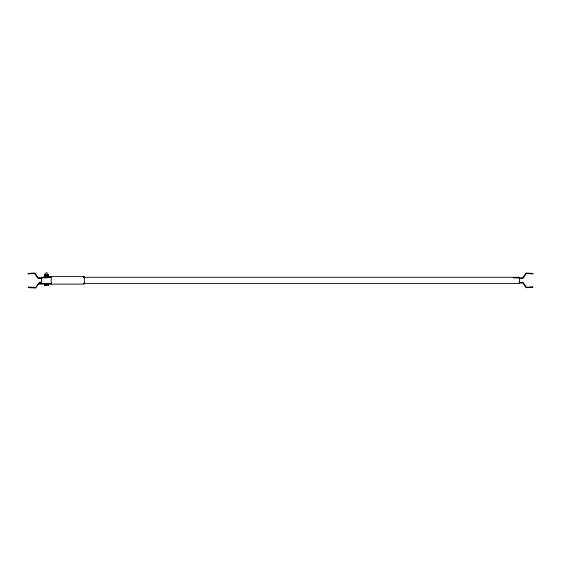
<?xml version="1.0" encoding="UTF-8"?>
<svg xmlns="http://www.w3.org/2000/svg" width="561" height="561" viewBox="0 0 561 561"><rect width="100%" height="100%" fill="white"/><g stroke="black" fill="none" stroke-linecap="round" stroke-linejoin="round"><path stroke-width="0.84" d="M44.684 285.43L44.684 284.125M44.684 276.622L44.684 274.757M48.295 276.622L48.295 274.757M51.226 283.01L51.226 284.125M84.304 283.01L84.304 284.125L38.443 284.125L35.652 288.017L28.204 287.611M45.588 274.757L44.684 274.925L48.295 274.925M48.295 276.454L44.684 276.461M45.588 285.43L44.684 285.261L48.295 285.261M28.05 273.41L35.062 273.039L38.008 277.765L47.762 277.87M28.092 273.964L34.516 273.452L38.015 278.361L41.977 278.424M532.908 286.748L526.484 287.267L523.154 282.456L519.198 282.288M532.95 287.302L525.938 287.681L523.09 283.123L519.114 282.849M44.06 276.622L84.304 276.622L84.304 283.571L83.638 283.571M44.06 277.176L51.226 277.176M83.638 277.176L84.304 277.176M51.086 277.288L41.451 277.288L41.451 283.403L51.086 283.403M83.484 277.288L519.549 277.288L519.549 283.403L83.484 283.403M513.238 277.87L522.607 277.87L525.938 273.039L532.95 273.41L532.908 273.964L526.484 273.452L523.154 278.263L519.198 278.424M41.787 282.288L39.228 282.288L39.228 282.849L41.787 282.849M28.204 287.057L35.652 287.463L38.443 283.571L51.226 283.571L51.226 276.622M521.772 282.288L521.772 282.849M48.295 284.125L48.295 285.43M47.545 275.57C49.473 271.861 43.506 271.861 45.434 275.57M46.486 274.925L46.486 276.454M46.486 284.125L46.486 285.261M39.228 277.87L39.228 278.424"/></g></svg>
